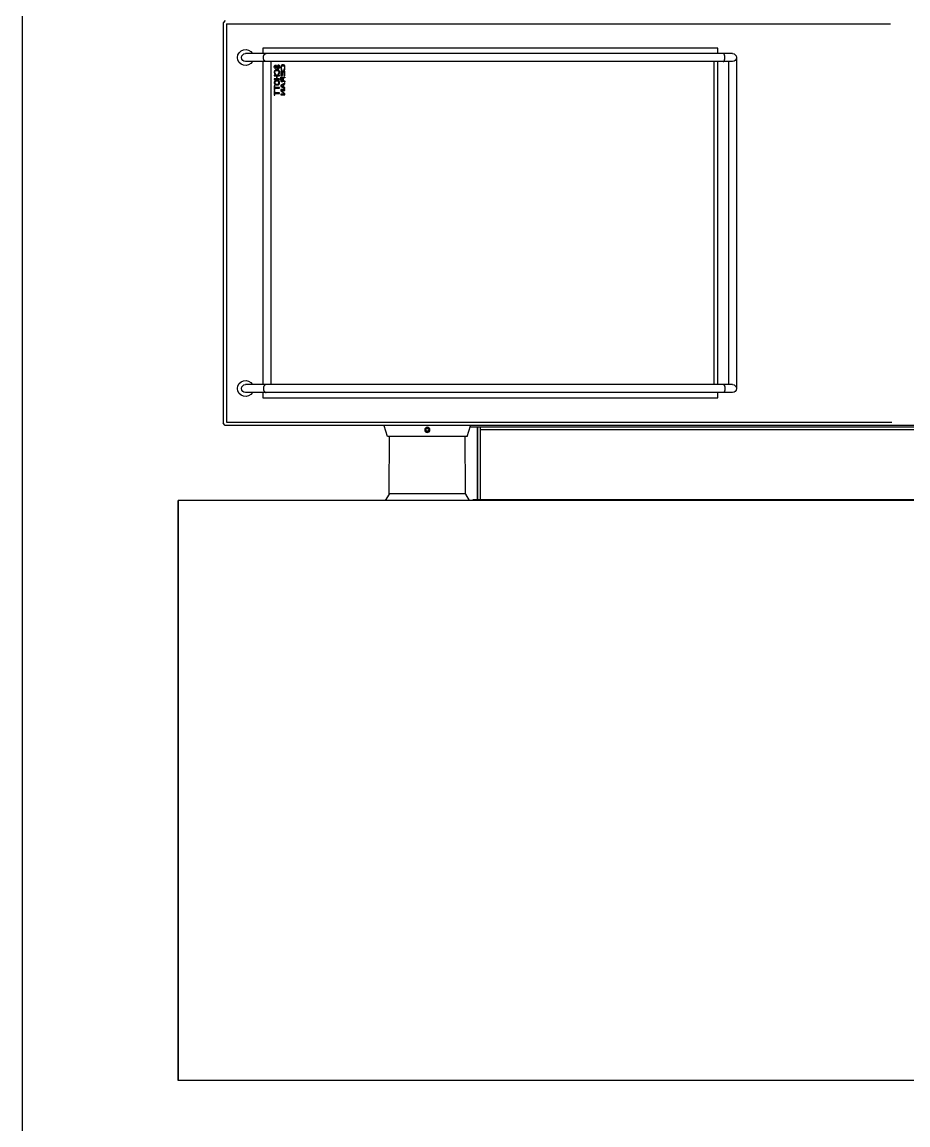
# Model space of a CAD drawing. Header units: millimetres. Extents: x -64157 to 9394, y -60673 to 2699.
# Drawn here: x -7275 to -6707, y -48985 to -48278 of the extents above; entities that cross this region are included whole.
import ezdxf

# ---------------------------------------------------------------- set-up
doc = ezdxf.new("R2010")
doc.units = ezdxf.units.MM
doc.layers.add('Новое оБорудование', color=1, linetype='Continuous', lineweight=30)

# ---------------------------------------------------------------- blocks, each defined once
blk = doc.blocks.new('варпио')
for p, q in [((91182.62, -62358.15), (91182.62, -61664.06)), ((91554.1, -61664.06), (91182.62, -61664.06)), ((91182.62, -61664.06), (91554.1, -61664.06)), ((91554.1, -62358.15), (91554.1, -61664.06)), ((90874.99, -61694.31), (90876.44, -61693.02)), ((90876.44, -61693.02), (91133.11, -61693.02)), ((90877.13, -61695.16), (91132.43, -61695.16)), ((90877.13, -61695.16), (90877.13, -62120.78)), ((91132.43, -61695.16), (91132.43, -62121.45)), ((91134.57, -61694.31), (91133.11, -61693.02)), ((91134.57, -62320.61), (91134.57, -61694.31)), ((90896.19, -62019.39), (90896.19, -61707.31)), ((90901.32, -62019.39), (90901.32, -61707.31)), ((91108.23, -62019.39), (91108.23, -61707.31)), ((91113.36, -62019.39), (91113.36, -61707.31)), ((90892.77, -62010.01), (90892.77, -61718.46)), ((90892.77, -61718.46), (90896.19, -61718.46)), ((90901.32, -61718.43), (91108.23, -61718.43)), ((91113.36, -61718.46), (91116.78, -61718.46)), ((91116.78, -61718.46), (91116.78, -62010.01)), ((90901.32, -61723.56), (91108.23, -61723.56)), ((90903.75, -61726.24), (90903.68, -61726.53)), ((90903.68, -61726.53), (90903.68, -61726.82)), ((90903.68, -61726.82), (90903.75, -61727.11)), ((90904.03, -61725.94), (90903.75, -61726.24)), ((90904.32, -61725.8), (90904.03, -61725.94)), ((90904.1, -61726.6), (90904.17, -61726.38)), ((90904.1, -61726.75), (90904.1, -61726.6)), ((90904.17, -61726.96), (90904.1, -61726.75)), ((90904.17, -61726.38), (90904.39, -61726.24)), ((90904.39, -61727.11), (90904.17, -61726.96)), ((90904.6, -61725.73), (90904.32, -61725.8)), ((90904.39, -61726.24), (90904.6, -61726.16)), ((90904.96, -61725.73), (90904.6, -61725.73)), ((90904.6, -61726.16), (90905.03, -61726.16)), ((90905.31, -61725.8), (90904.96, -61725.73)), ((90905.03, -61726.16), (90905.24, -61726.24)), ((90905.24, -61726.24), (90905.39, -61726.38)), ((90905.6, -61726.02), (90905.31, -61725.8)), ((90905.39, -61726.38), (90905.46, -61726.53)), ((90905.46, -61726.53), (90905.88, -61726.53)), ((90905.81, -61726.31), (90905.6, -61726.02)), ((90905.88, -61726.53), (90905.81, -61726.31)), ((90906.67, -61726.89), (90906.74, -61726.53)), ((90906.67, -61727.98), (90906.67, -61726.89)), ((90906.74, -61726.53), (90906.88, -61726.24)), ((90906.88, -61726.24), (90907.17, -61725.94)), ((90907.17, -61726.6), (90907.1, -61726.89)), ((90907.1, -61726.89), (90907.1, -61727.98)), ((90907.17, -61725.94), (90907.45, -61725.8)), ((90907.31, -61726.38), (90907.17, -61726.6)), ((90907.52, -61726.24), (90907.31, -61726.38)), ((90907.45, -61725.8), (90907.81, -61725.73)), ((90907.81, -61726.16), (90907.52, -61726.24)), ((90907.81, -61725.73), (90908.45, -61725.73)), ((90908.45, -61726.16), (90907.81, -61726.16)), ((90908.45, -61725.73), (90908.81, -61725.8)), ((90908.73, -61726.24), (90908.45, -61726.16)), ((90908.95, -61726.38), (90908.73, -61726.24)), ((90908.81, -61725.8), (90909.09, -61725.94)), ((90909.02, -61726.6), (90908.95, -61726.38)), ((90909.45, -61726.6), (90909.02, -61726.6)), ((90909.09, -61725.94), (90909.38, -61726.24)), ((90909.38, -61726.24), (90909.45, -61726.6)), ((90910.02, -61729.15), (90910.02, -61725.73)), ((90910.02, -61725.73), (90910.44, -61725.73)), ((90910.44, -61725.73), (90910.44, -61727.11)), ((90912.44, -61727.11), (90912.44, -61725.73)), ((90912.44, -61725.73), (90912.87, -61725.73)), ((90912.87, -61725.73), (90912.87, -61729.15)), ((90913.44, -61726.89), (90913.51, -61726.53)), ((90913.44, -61727.98), (90913.44, -61726.89)), ((90913.51, -61726.53), (90913.65, -61726.24)), ((90913.65, -61726.24), (90913.94, -61725.94)), ((90913.86, -61726.89), (90913.94, -61726.6)), ((90913.86, -61727.98), (90913.86, -61726.89)), ((90913.94, -61725.94), (90914.22, -61725.8)), ((90913.94, -61726.6), (90914.08, -61726.38)), ((90914.08, -61726.38), (90914.29, -61726.24)), ((90914.22, -61725.8), (90914.58, -61725.73)), ((90914.29, -61726.24), (90914.58, -61726.16)), ((90914.58, -61725.73), (90915.15, -61725.73)), ((90914.58, -61726.16), (90915.15, -61726.16)), ((90915.15, -61725.73), (90915.5, -61725.8)), ((90915.15, -61726.16), (90915.43, -61726.24)), ((90915.43, -61726.24), (90915.65, -61726.38)), ((90915.5, -61725.8), (90915.79, -61725.94)), ((90915.65, -61726.38), (90915.79, -61726.6)), ((90915.79, -61725.94), (90916.07, -61726.24)), ((90915.79, -61726.6), (90915.86, -61726.89)), ((90915.86, -61726.89), (90915.86, -61727.98)), ((90916.07, -61726.24), (90916.22, -61726.53)), ((90916.22, -61726.53), (90916.29, -61726.89)), ((90916.29, -61726.89), (90916.29, -61727.98)), ((90916.86, -61726.09), (90916.86, -61725.73)), ((90916.86, -61725.73), (90919.56, -61725.73)), ((90918, -61726.09), (90916.86, -61726.09)), ((90918, -61729.15), (90918, -61726.09)), ((90918.42, -61726.09), (90918.42, -61729.15)), ((90919.56, -61726.09), (90918.42, -61726.09)), ((90919.56, -61725.73), (90919.56, -61726.09)), ((90920.13, -61726.09), (90920.13, -61725.73)), ((90920.13, -61725.73), (90922.84, -61725.73)), ((90921.27, -61726.09), (90920.13, -61726.09)), ((90921.27, -61729.15), (90921.27, -61726.09)), ((90921.7, -61726.09), (90921.7, -61729.15)), ((90922.84, -61726.09), (90921.7, -61726.09)), ((90922.84, -61725.73), (90922.84, -61726.09)), ((90903.46, -61728.2), (90903.53, -61728.49)), ((90903.89, -61728.2), (90903.46, -61728.2)), ((90903.46, -61730.87), (90903.55, -61730.6)), ((90903.46, -61731.69), (90903.46, -61730.87)), ((90903.55, -61731.97), (90903.46, -61731.69)), ((90903.53, -61728.49), (90903.75, -61728.86)), ((90903.55, -61730.6), (90903.72, -61730.38)), ((90903.72, -61732.18), (90903.55, -61731.97)), ((90903.72, -61730.38), (90904.06, -61730.17)), ((90904.06, -61732.4), (90903.72, -61732.18)), ((90903.75, -61727.11), (90904.03, -61727.4)), ((90903.75, -61728.86), (90904.1, -61729.07)), ((90903.96, -61728.42), (90903.89, -61728.2)), ((90904.17, -61728.64), (90903.96, -61728.42)), ((90904.06, -61730.66), (90903.97, -61730.87)), ((90903.97, -61730.87), (90903.97, -61731.69)), ((90903.97, -61731.69), (90904.06, -61731.91)), ((90904.03, -61727.4), (90904.32, -61727.55)), ((90904.06, -61730.17), (90904.4, -61730.06)), ((90904.23, -61730.49), (90904.06, -61730.66)), ((90904.06, -61731.91), (90904.23, -61732.08)), ((90904.4, -61732.51), (90904.06, -61732.4)), ((90904.1, -61729.07), (90904.46, -61729.15)), ((90904.46, -61728.71), (90904.17, -61728.64)), ((90904.49, -61730.38), (90904.23, -61730.49)), ((90904.23, -61732.08), (90904.49, -61732.18)), ((90904.32, -61727.55), (90904.6, -61727.62)), ((90904.6, -61727.18), (90904.39, -61727.11)), ((90904.4, -61730.06), (90904.83, -61730)), ((90904.83, -61732.57), (90904.4, -61732.51)), ((90905.03, -61728.71), (90904.46, -61728.71)), ((90904.46, -61729.15), (90905.03, -61729.15)), ((90904.83, -61730.33), (90904.49, -61730.38)), ((90904.49, -61732.18), (90904.83, -61732.24)), ((90905.03, -61727.18), (90904.6, -61727.18)), ((90904.6, -61727.62), (90905.03, -61727.62)), ((90904.83, -61730), (90905.6, -61730)), ((90905.6, -61730.33), (90904.83, -61730.33)), ((90904.83, -61732.24), (90905.6, -61732.24)), ((90905.6, -61732.57), (90904.83, -61732.57)), ((90905.39, -61727.25), (90905.03, -61727.18)), ((90905.03, -61727.62), (90905.31, -61727.69)), ((90905.31, -61728.64), (90905.03, -61728.71)), ((90905.03, -61729.15), (90905.39, -61729.07)), ((90905.31, -61727.69), (90905.53, -61727.84)), ((90905.53, -61728.49), (90905.31, -61728.64)), ((90905.67, -61727.4), (90905.39, -61727.25)), ((90905.39, -61729.07), (90905.67, -61728.93)), ((90905.53, -61727.84), (90905.67, -61728.05)), ((90905.67, -61728.27), (90905.53, -61728.49)), ((90905.6, -61730), (90906.03, -61730.06)), ((90905.94, -61730.38), (90905.6, -61730.33)), ((90905.6, -61732.24), (90905.94, -61732.18)), ((90906.03, -61732.51), (90905.6, -61732.57)), ((90905.96, -61727.69), (90905.67, -61727.4)), ((90905.67, -61728.05), (90905.67, -61728.27)), ((90905.67, -61728.93), (90905.96, -61728.64)), ((90906.2, -61730.49), (90905.94, -61730.38)), ((90905.94, -61732.18), (90906.2, -61732.08)), ((90906.1, -61727.98), (90905.96, -61727.69)), ((90905.96, -61728.64), (90906.1, -61728.35)), ((90906.03, -61730.06), (90906.37, -61730.17)), ((90906.37, -61732.4), (90906.03, -61732.51)), ((90906.1, -61728.35), (90906.1, -61727.98)), ((90906.28, -61730.66), (90906.2, -61730.49)), ((90906.2, -61732.08), (90906.28, -61731.91)), ((90906.8, -61730.66), (90906.28, -61730.66)), ((90906.28, -61731.91), (90906.8, -61731.91)), ((90906.37, -61730.17), (90906.71, -61730.38)), ((90906.71, -61732.18), (90906.37, -61732.4)), ((90906.74, -61728.35), (90906.67, -61727.98)), ((90906.71, -61730.38), (90906.8, -61730.66)), ((90906.8, -61731.91), (90906.71, -61732.18)), ((90906.88, -61728.64), (90906.74, -61728.35)), ((90907.17, -61728.93), (90906.88, -61728.64)), ((90907.1, -61727.98), (90907.17, -61728.27)), ((90907.17, -61728.27), (90907.31, -61728.49)), ((90907.45, -61729.07), (90907.17, -61728.93)), ((90907.31, -61728.49), (90907.52, -61728.64)), ((90907.81, -61729.15), (90907.45, -61729.07)), ((90907.48, -61732.57), (90907.48, -61730)), ((90907.48, -61730), (90910.56, -61730)), ((90910.56, -61732.57), (90907.48, -61732.57)), ((90907.52, -61728.64), (90907.81, -61728.71)), ((90907.81, -61728.71), (90908.45, -61728.71)), ((90908.45, -61729.15), (90907.81, -61729.15)), ((90907.99, -61730.33), (90907.99, -61731.04)), ((90910.56, -61730.33), (90907.99, -61730.33)), ((90907.99, -61731.04), (90910.22, -61731.04)), ((90907.99, -61731.37), (90907.99, -61732.24)), ((90910.22, -61731.37), (90907.99, -61731.37)), ((90907.99, -61732.24), (90910.56, -61732.24)), ((90908.45, -61728.71), (90908.73, -61728.64)), ((90908.81, -61729.07), (90908.45, -61729.15)), ((90908.73, -61728.64), (90908.95, -61728.49)), ((90909.09, -61728.93), (90908.81, -61729.07)), ((90908.95, -61728.49), (90909.02, -61728.27)), ((90909.02, -61728.27), (90909.45, -61728.27)), ((90909.38, -61728.64), (90909.09, -61728.93)), ((90909.45, -61728.27), (90909.38, -61728.64)), ((90910.44, -61729.15), (90910.02, -61729.15)), ((90910.22, -61731.04), (90910.22, -61731.37)), ((90910.44, -61727.11), (90912.44, -61727.11)), ((90910.44, -61727.55), (90910.44, -61729.15)), ((90912.44, -61727.55), (90910.44, -61727.55)), ((90910.56, -61730), (90910.56, -61730.33)), ((90910.56, -61732.24), (90910.56, -61732.57)), ((90911.24, -61730), (90911.24, -61732.57)), ((90913.29, -61730), (90911.24, -61730)), ((90911.24, -61732.57), (90911.76, -61732.57)), ((90911.76, -61730.27), (90911.76, -61731.09)), ((90913.38, -61730.27), (90911.76, -61730.27)), ((90911.76, -61731.09), (90913.38, -61731.09)), ((90911.76, -61732.57), (90911.76, -61731.42)), ((90911.76, -61731.42), (90913.21, -61731.42)), ((90912.44, -61729.15), (90912.44, -61727.55)), ((90912.87, -61729.15), (90912.44, -61729.15)), ((90913.21, -61731.42), (90913.89, -61732.57)), ((90913.72, -61730.06), (90913.29, -61730)), ((90913.64, -61730.33), (90913.38, -61730.27)), ((90913.38, -61731.09), (90913.64, -61731.04)), ((90913.51, -61728.35), (90913.44, -61727.98)), ((90913.65, -61728.64), (90913.51, -61728.35)), ((90913.81, -61730.44), (90913.64, -61730.33)), ((90913.64, -61731.04), (90913.81, -61730.93)), ((90913.94, -61728.93), (90913.65, -61728.64)), ((90914.06, -61730.22), (90913.72, -61730.06)), ((90913.72, -61731.31), (90914.06, -61731.2)), ((90914.49, -61732.57), (90913.72, -61731.31)), ((90913.89, -61730.6), (90913.81, -61730.44)), ((90913.81, -61730.93), (90913.89, -61730.77)), ((90913.94, -61728.27), (90913.86, -61727.98)), ((90913.89, -61730.77), (90913.89, -61730.6)), ((90913.89, -61732.57), (90914.49, -61732.57)), ((90914.08, -61728.49), (90913.94, -61728.27)), ((90914.22, -61729.07), (90913.94, -61728.93)), ((90914.32, -61730.44), (90914.06, -61730.22)), ((90914.06, -61731.2), (90914.32, -61730.98)), ((90914.29, -61728.64), (90914.08, -61728.49)), ((90914.58, -61729.15), (90914.22, -61729.07)), ((90914.58, -61728.71), (90914.29, -61728.64)), ((90914.41, -61730.6), (90914.32, -61730.44)), ((90914.32, -61730.98), (90914.41, -61730.82)), ((90914.41, -61730.82), (90914.41, -61730.6)), ((90915.15, -61728.71), (90914.58, -61728.71)), ((90915.15, -61729.15), (90914.58, -61729.15)), ((90915.43, -61728.64), (90915.15, -61728.71)), ((90915.5, -61729.07), (90915.15, -61729.15)), ((90915.18, -61732.57), (90916.54, -61730)), ((90915.69, -61732.57), (90915.18, -61732.57)), ((90915.65, -61728.49), (90915.43, -61728.64)), ((90915.79, -61728.93), (90915.5, -61729.07)), ((90915.79, -61728.27), (90915.65, -61728.49)), ((90916.03, -61731.91), (90915.69, -61732.57)), ((90915.86, -61727.98), (90915.79, -61728.27)), ((90916.07, -61728.64), (90915.79, -61728.93)), ((90917.74, -61731.91), (90916.03, -61731.91)), ((90916.22, -61728.35), (90916.07, -61728.64)), ((90916.12, -61731.69), (90916.89, -61730.22)), ((90917.65, -61731.69), (90916.12, -61731.69)), ((90916.29, -61727.98), (90916.22, -61728.35)), ((90916.54, -61730), (90917.23, -61730)), ((90916.89, -61730.22), (90917.65, -61731.69)), ((90917.23, -61730), (90918.6, -61732.57)), ((90918.08, -61732.57), (90917.74, -61731.91)), ((90918.42, -61729.15), (90918, -61729.15)), ((90918.6, -61732.57), (90918.08, -61732.57)), ((90919.28, -61732.57), (90919.28, -61730)), ((90919.28, -61730), (90920.05, -61730)), ((90919.79, -61732.57), (90919.28, -61732.57)), ((90919.79, -61730.33), (90919.79, -61732.57)), ((90921.93, -61732.57), (90919.79, -61730.33)), ((90920.05, -61730), (90922.19, -61732.18)), ((90921.7, -61729.15), (90921.27, -61729.15)), ((90922.7, -61732.57), (90921.93, -61732.57)), ((90922.19, -61732.18), (90922.19, -61730)), ((90922.19, -61730), (90922.7, -61730)), ((90922.7, -61730), (90922.7, -61732.57)), ((91134.74, -61796.19), (91134.57, -61796.19)), ((91141.58, -61798.24), (91134.74, -61796.19)), ((91178.41, -61799.34), (91182.62, -61796.9)), ((91141.58, -61849.37), (91141.58, -61798.24)), ((91176.62, -61799.39), (91141.58, -61799.52)), ((91178.19, -61799.39), (91176.62, -61799.39)), ((91178.19, -61848.21), (91178.19, -61799.39)), ((91137.3, -61822.82), (91136.45, -61823.31)), ((91136.45, -61823.31), (91136.45, -61824.3)), ((91136.45, -61824.3), (91137.3, -61824.79)), ((91138.16, -61823.31), (91137.3, -61822.82)), ((91137.3, -61824.79), (91138.16, -61824.3)), ((91138.16, -61824.3), (91138.16, -61823.31)), ((91134.74, -61851.42), (91134.57, -61851.42)), ((91141.58, -61849.37), (91134.74, -61851.42)), ((91135.49, -61855.81), (91135.49, -61851.19)), ((91176.62, -61848.21), (91141.58, -61848.09)), ((91178.19, -61848.21), (91176.62, -61848.21)), ((91178.41, -61848.27), (91182.62, -61850.7)), ((91182.19, -62311.13), (91182.19, -61853.02)), ((91182.19, -61853.02), (91182.62, -61853.02)), ((91135.5, -61855.96), (91135.49, -61855.81)), ((91135.49, -61855.81), (91182.19, -61855.81)), ((91135.5, -61856.08), (91135.5, -61855.96)), ((91135.5, -61856.17), (91135.5, -61856.08)), ((91135.5, -61856.13), (91135.5, -61856.34)), ((91135.51, -61858), (91135.51, -61856.29)), ((91182.19, -61856.29), (91135.51, -61856.29)), ((91182.19, -61858), (91135.51, -61858)), ((91135.59, -62272.63), (91135.59, -61858)), ((91137.3, -62273.14), (91137.3, -61858)), ((90901.32, -62007.45), (91108.23, -62007.45)), ((90896.19, -62010.01), (90892.77, -62010.01)), ((91108.23, -62010.01), (90901.32, -62010.01)), ((91116.78, -62010.01), (91113.36, -62010.01)), ((90898.76, -62021.95), (91110.8, -62021.95)), ((90901.32, -62016.82), (91108.23, -62016.82))]:
    blk.add_line(p, q)
for points in [[(90898.76, -61718.74), (90898.6, -61718.74), (90898.45, -61718.75), (90898.3, -61718.77), (90898.15, -61718.79), (90898, -61718.82), (90897.85, -61718.86), (90897.71, -61718.9), (90897.57, -61718.95), (90897.43, -61719), (90897.3, -61719.06), (90897.18, -61719.12), (90897.06, -61719.19), (90896.95, -61719.27), (90896.84, -61719.35), (90896.74, -61719.43), (90896.65, -61719.52), (90896.56, -61719.61), (90896.49, -61719.71), (90896.42, -61719.81), (90896.36, -61719.91), (90896.31, -61720.01), (90896.27, -61720.12), (90896.24, -61720.22), (90896.21, -61720.33), (90896.2, -61720.44), (90896.19, -61720.55)], [(90901.32, -61720.55), (90901.32, -61720.44), (90901.31, -61720.33), (90901.28, -61720.22), (90901.25, -61720.12), (90901.21, -61720.01), (90901.16, -61719.91), (90901.1, -61719.81), (90901.03, -61719.71), (90900.95, -61719.61), (90900.87, -61719.52), (90900.78, -61719.43), (90900.68, -61719.35), (90900.57, -61719.27), (90900.46, -61719.19), (90900.34, -61719.12), (90900.22, -61719.06), (90900.09, -61719), (90899.95, -61718.95), (90899.81, -61718.9), (90899.67, -61718.86), (90899.52, -61718.82), (90899.37, -61718.79), (90899.22, -61718.77), (90899.07, -61718.75), (90898.91, -61718.74), (90898.76, -61718.74)], [(91108.23, -61720.55), (91108.24, -61720.44), (91108.25, -61720.33), (91108.28, -61720.22), (91108.31, -61720.12), (91108.35, -61720.01), (91108.4, -61719.91), (91108.46, -61719.81), (91108.53, -61719.71), (91108.6, -61719.61), (91108.69, -61719.52), (91108.78, -61719.43), (91108.88, -61719.35), (91108.99, -61719.27), (91109.1, -61719.19), (91109.22, -61719.12), (91109.34, -61719.06), (91109.47, -61719), (91109.61, -61718.95), (91109.75, -61718.9), (91109.89, -61718.86), (91110.04, -61718.82), (91110.19, -61718.79), (91110.34, -61718.77), (91110.49, -61718.75), (91110.64, -61718.74), (91110.8, -61718.74)], [(91110.8, -61718.74), (91110.95, -61718.74), (91111.11, -61718.75), (91111.26, -61718.77), (91111.41, -61718.79), (91111.56, -61718.82), (91111.71, -61718.86), (91111.85, -61718.9), (91111.99, -61718.95), (91112.13, -61719), (91112.26, -61719.06), (91112.38, -61719.12), (91112.5, -61719.19), (91112.61, -61719.27), (91112.72, -61719.35), (91112.82, -61719.43), (91112.91, -61719.52), (91112.99, -61719.61), (91113.07, -61719.71), (91113.14, -61719.81), (91113.2, -61719.91), (91113.25, -61720.01), (91113.29, -61720.12), (91113.32, -61720.22), (91113.35, -61720.33), (91113.36, -61720.44), (91113.36, -61720.55)], [(91135.51, -61856.29), (91135.51, -61856.29), (91135.51, -61856.28), (91135.5, -61856.26), (91135.5, -61856.24), (91135.5, -61856.21), (91135.5, -61856.17)], [(90898.76, -62014.55), (90898.6, -62014.54), (90898.45, -62014.54), (90898.3, -62014.53), (90898.15, -62014.51), (90898, -62014.5), (90897.85, -62014.48), (90897.71, -62014.45), (90897.57, -62014.42), (90897.43, -62014.39), (90897.3, -62014.35), (90897.18, -62014.32), (90897.06, -62014.27), (90896.95, -62014.23), (90896.84, -62014.18), (90896.74, -62014.13), (90896.65, -62014.08), (90896.56, -62014.02), (90896.49, -62013.97), (90896.42, -62013.91), (90896.36, -62013.85), (90896.31, -62013.78), (90896.27, -62013.72), (90896.24, -62013.66), (90896.21, -62013.59), (90896.2, -62013.53), (90896.19, -62013.46)], [(90901.32, -62013.46), (90901.32, -62013.53), (90901.31, -62013.59), (90901.28, -62013.66), (90901.25, -62013.72), (90901.21, -62013.78), (90901.16, -62013.85), (90901.1, -62013.91), (90901.03, -62013.97), (90900.95, -62014.02), (90900.87, -62014.08), (90900.78, -62014.13), (90900.68, -62014.18), (90900.57, -62014.23), (90900.46, -62014.27), (90900.34, -62014.32), (90900.22, -62014.35), (90900.09, -62014.39), (90899.95, -62014.42), (90899.81, -62014.45), (90899.67, -62014.48), (90899.52, -62014.5), (90899.37, -62014.51), (90899.22, -62014.53), (90899.07, -62014.54), (90898.91, -62014.54), (90898.76, -62014.55)], [(91108.23, -62013.46), (91108.24, -62013.53), (91108.25, -62013.59), (91108.28, -62013.66), (91108.31, -62013.72), (91108.35, -62013.78), (91108.4, -62013.85), (91108.46, -62013.91), (91108.53, -62013.97), (91108.6, -62014.02), (91108.69, -62014.08), (91108.78, -62014.13), (91108.88, -62014.18), (91108.99, -62014.23), (91109.1, -62014.27), (91109.22, -62014.32), (91109.34, -62014.35), (91109.47, -62014.39), (91109.61, -62014.42), (91109.75, -62014.45), (91109.89, -62014.48), (91110.04, -62014.5), (91110.19, -62014.51), (91110.34, -62014.53), (91110.49, -62014.54), (91110.64, -62014.54), (91110.8, -62014.55)], [(91110.8, -62014.55), (91110.95, -62014.54), (91111.11, -62014.54), (91111.26, -62014.53), (91111.41, -62014.51), (91111.56, -62014.5), (91111.71, -62014.48), (91111.85, -62014.45), (91111.99, -62014.42), (91112.13, -62014.39), (91112.26, -62014.35), (91112.38, -62014.32), (91112.5, -62014.27), (91112.61, -62014.23), (91112.72, -62014.18), (91112.82, -62014.13), (91112.91, -62014.08), (91112.99, -62014.02), (91113.07, -62013.97), (91113.14, -62013.91), (91113.2, -62013.85), (91113.25, -62013.78), (91113.29, -62013.72), (91113.32, -62013.66), (91113.35, -62013.59), (91113.36, -62013.53), (91113.36, -62013.46)]]:
    blk.add_lwpolyline(points)
for radius in [1.65, 1.37]:
    blk.add_circle((91137.3, -61823.8), radius)
for centre, radius, start, end in [((90898.76, -61707.31), 5.13, 300.0383, 239.9617), ((90898.76, -61707.31), 2.56, 0, 180), ((91110.8, -61707.31), 5.13, 300.0383, 239.9617), ((91110.8, -61707.31), 2.56, 0, 180), ((91178.19, -61798.96), 0.427, 270, 300), ((91178.19, -61848.64), 0.427, 60, 90), ((90898.76, -62019.39), 2.56, 180, 0), ((91110.8, -62019.39), 2.56, 180, 0)]:
    blk.add_arc(centre, radius, start, end)

msp = doc.modelspace()

# ---------------------------------------------------------------- linework, layer by layer
msp.add_line((-7275.07, -47757.5), (-7275.07, -50362.5))

# ---------------------------------------------------------------- block references
at = {"layer": 'Новое оБорудование', "xscale": -1, "rotation": 90}
msp.add_blockref('варпио', (-68839.13, 42597.95), dxfattribs=at)

doc.saveas('drawing.dxf')
